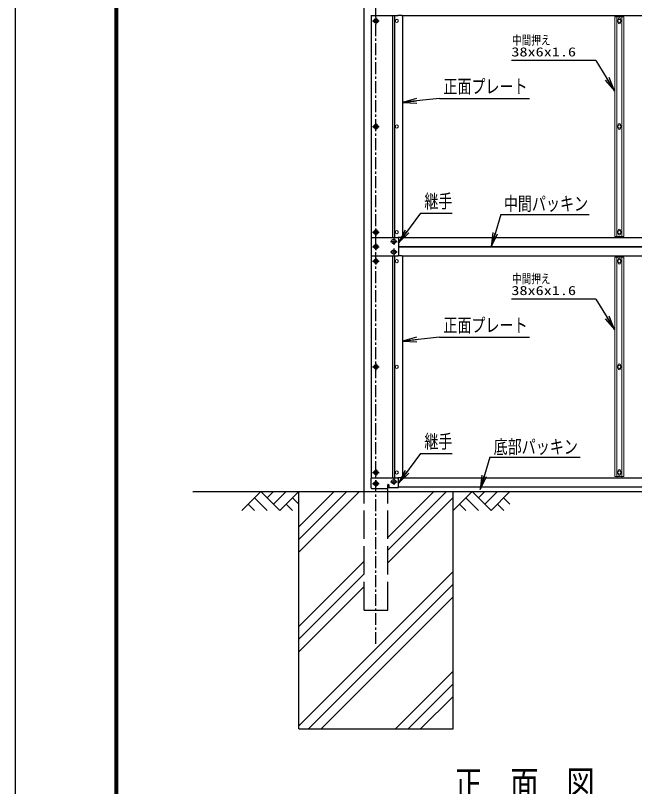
# Model space of a CAD drawing. Units: millimetres, scale not verified. Extents: x -6234 to 6240, y -4411 to 4409.
# Drawn here: x -6234 to -3628, y -1399 to 1849 of the extents above; entities that cross this region are included whole.
import ezdxf
from ezdxf.enums import TextEntityAlignment as Align

# ---------------------------------------------------------------- set-up
doc = ezdxf.new("R2010")
doc.units = ezdxf.units.MM
doc.header["$LTSCALE"] = 20
for name, pattern in [('DASHED', [7.5, 6, -1.5]), ('USER3', [4, 2.5, -0.5, 0.5, -0.5]), ('USER4', [1.125, 0.75, -0.125, 0.125, -0.125])]:
    doc.linetypes.add(name, pattern=pattern)
doc.layers.add('0-0_WAKU', color=7, linetype='Continuous')
doc.layers.add('0-C_Dim', color=7, linetype='Continuous')
for name, color, linetype, lineweight in [('0-1_0', 7, 'Continuous', 25), ('0-3_1', 7, 'Continuous', 25), ('0-5_SCALE', 7, 'Continuous', 25), ('0-6_支柱', 7, 'Continuous', 25), ('0-7_継手-案-', 7, 'Continuous', 25), ('0-8_ボルト', 7, 'Continuous', 25), ('0-9_構造線', 7, 'Continuous', 25), ('0-D_Hatch', 8, 'Continuous', 25), ('0-E_胴縁', 7, 'Continuous', 25), ('0-F_D-STR3', 7, 'Continuous', 13)]:
    doc.layers.add(name, color=color, linetype=linetype, lineweight=lineweight)
doc.styles.add('ＭＳ ゴシック', font='')
doc.styles.get('ＭＳ ゴシック').set_extended_font_data('MS Gothic')

# ---------------------------------------------------------------- blocks, each defined once
blk = doc.blocks.new('A2_ver14_社名無')
at = {"layer": '0-1_0', "color": 3}
blk.add_lwpolyline([(-11900, 8420), (-20, 8420), (-20, 20), (-11900, 20)], close=True, dxfattribs=at)
at = {"layer": '0-1_0'}
for points in [[(-11500, 8170), (-420, 8170), (-420, 270), (-11500, 270)], [(-11497.5, 8167.5), (-422.5, 8167.5), (-422.5, 272.5), (-11497.5, 272.5)], [(-11495, 8165), (-425, 8165), (-425, 275), (-11495, 275)], [(-11492.5, 8162.5), (-427.5, 8162.5), (-427.5, 277.5), (-11492.5, 277.5)], [(-11490, 8160), (-430, 8160), (-430, 280), (-11490, 280)]]:
    blk.add_lwpolyline(points, close=True, dxfattribs=at)
blk = doc.blocks.new('GL')
at = {"layer": '0-D_Hatch'}
for p, q in [((-2128.5, 0), (-3192.7, -1064.2)), ((-2128.5, 0), (-1064.2, -1064.2)), ((-1775.6, -356.6), (-1419, 0)), ((-1419, -709.5), (-709.5, 0)), ((-1064.2, -1064.2), (0, 0)), ((-2483.2, -354.7), (-1770.5, -1064.2)), ((-354.7, -354.7), (0, -707.9)), ((-2838, -709.5), (-2481.6, -1064.2)), ((-709.5, -709.5), (-353.1, -1064.2))]:
    blk.add_line(p, q, dxfattribs=at)
blk = doc.blocks.new('GL-L')
at = {"layer": '0-1_0'}
blk.add_blockref('GL', (0, 0), dxfattribs=at)
blk = doc.blocks.new('DARROWS')
at = {"layer": '0-1_0'}
blk.add_line((0, 0), (-19.982, 0), dxfattribs=at)
blk.add_lwpolyline([(-20, -3.333), (0, 0), (-20, 3.333)], dxfattribs=at)

msp = doc.modelspace()

# ---------------------------------------------------------------- linework, layer by layer
at = {"layer": '0-1_0'}
for p, q in [((-3791.15, 1658.62), (-3713.53, 1533.14)), ((-4449.67, 1499.53), (-4602.03, 1482.83)), ((-4529.53, 1015.66), (-4620.24, 892.8)), ((-4191.61, 1010.11), (-4231, 877.62)), ((-3791.15, 653.62), (-3713.53, 528.15)), ((-4449.67, 494.11), (-4602.03, 477.41)), ((-4529.53, 3.66), (-4620.24, -119.2)), ((-4237.86, -11.98), (-4277.25, -144.47))]:
    msp.add_line(p, q, dxfattribs=at)
at = {"layer": '0-3_1'}
for p, q in [((-4735.02, 1847.84), (-4624.02, 1847.84)), ((-4636.01, 1829.6), (-4636.01, 1822.08)), ((-3791.15, 1658.62), (-4145.83, 1658.62)), ((-4449.67, 1499.53), (-4070, 1499.53)), ((-4636.01, 1384.6), (-4636.01, 1377.08)), ((-4529.53, 1015.66), (-4395.63, 1015.66)), ((-4191.61, 1010.11), (-3818.85, 1010.11)), ((-4735.02, 913.84), (-4624.02, 913.84)), ((-4636.01, 939.6), (-4636.01, 932.08)), ((-4622.02, 911.84), (-4622.02, 837.84)), ((-4735.02, 835.84), (-4624.02, 835.84)), ((-4636.01, 817.6), (-4636.01, 810.08)), ((-3791.15, 653.62), (-4145.83, 653.62)), ((-4449.67, 494.11), (-4070, 494.11)), ((-4636.01, 372.6), (-4636.01, 365.08)), ((-4529.53, 3.66), (-4395.63, 3.66)), ((-4237.86, -11.98), (-3857.43, -11.98)), ((-4636.01, -72.4), (-4636.01, -79.92)), ((-4735.02, -98.16), (-4624.02, -98.16)), ((-4667.02, -127.66), (-4667.02, -141.16)), ((-4666.02, -126.66), (-4663.02, -126.66)), ((-4662.02, -127.66), (-4662.02, -139.86)), ((-4622.02, -139.86), (-4622.02, -100.16)), ((-4735.02, -143.16), (-4669.02, -143.16)), ((-4662.02, -139.86), (-4622.02, -139.86))]:
    msp.add_line(p, q, dxfattribs=at)
for centre, radius, start, end in [((-4624.02, 1849.84), 2, 270, 0), ((-4624.02, 911.84), 2, 0, 90), ((-4624.02, 837.84), 2, 270, 0), ((-4666.02, -127.66), 1, 90, 180), ((-4663.02, -127.66), 1, 0, 90), ((-4624.02, -100.16), 2, 0, 90), ((-4669.02, -141.16), 2, 270, 0)]:
    msp.add_arc(centre, radius, start, end, dxfattribs=at)
at = {"layer": '0-5_SCALE', "linetype": 'USER3'}
msp.add_line((-4717.02, -798.48), (-4717.02, 2979.32), dxfattribs=at)
at = {"layer": '0-5_SCALE'}
for p, q in [((-4767.02, -154.16), (-4767.02, 2911.86)), ((-4667.02, -154.16), (-4667.02, -127.66)), ((-5487.3, -156.16), (-2045.54, -156.16)), ((-5042.02, -1156.16), (-5042.02, -156.16)), ((-5042.02, -305.47), (-4892.71, -156.16)), ((-5042.02, -358.72), (-4839.46, -156.16)), ((-5042.02, -411.97), (-4786.21, -156.16)), ((-4667.02, -349.67), (-4473.51, -156.16)), ((-4667.02, -402.92), (-4420.26, -156.16)), ((-4667.02, -456.18), (-4392.02, -181.18)), ((-5042.02, -724.67), (-4767.02, -449.67)), ((-5042.02, -1143.88), (-4392.02, -493.88)), ((-5042.02, -777.92), (-4767.02, -502.92)), ((-5001.05, -1156.16), (-4392.02, -547.13)), ((-5042.02, -831.18), (-4767.02, -556.18)), ((-4947.8, -1156.16), (-4392.02, -600.38)), ((-4635.1, -1156.16), (-4392.02, -913.08)), ((-4581.85, -1156.16), (-4392.02, -966.34)), ((-4528.59, -1156.16), (-4392.02, -1019.59))]:
    msp.add_line(p, q, dxfattribs=at)
at = {"layer": '0-5_SCALE', "linetype": 'DASHED'}
for p, q in [((-4767.02, -656.16), (-4767.02, -156.16)), ((-4667.02, -656.16), (-4667.02, -156.16)), ((-4767.02, -656.16), (-4667.02, -656.16))]:
    msp.add_line(p, q, dxfattribs=at)
at = {"layer": '0-5_SCALE'}
msp.add_lwpolyline([(-5042.02, -1156.16), (-4392.02, -1156.16), (-4392.02, -156.16)], dxfattribs=at)
at = {"layer": '0-6_支柱'}
for p, q in [((-4737.02, 1845.84), (-4737.02, 915.84)), ((-4646.48, 1847.84), (-4646.48, 913.84)), ((-4638.51, 1847.84), (-4638.51, 913.84)), ((-4608.01, 1847.84), (-4624.02, 1847.84)), ((-4605.01, 1844.84), (-4605.01, 916.84)), ((-4608.01, 913.84), (-4624.02, 913.84)), ((-4737.02, 833.84), (-4737.02, -96.16)), ((-4646.48, 835.84), (-4646.48, -98.16)), ((-4638.51, 835.84), (-4638.51, -98.16)), ((-4608.01, 835.84), (-4624.02, 835.84)), ((-4605.01, 832.84), (-4605.01, -95.16)), ((-4608.01, -98.16), (-4624.02, -98.16))]:
    msp.add_line(p, q, dxfattribs=at)
for centre, radius, start, end in [((-4735.02, 1849.84), 2, 180, 270), ((-4735.02, 1845.84), 2, 90, 180), ((-4608.01, 1844.84), 3, 0, 90), ((-4735.02, 915.84), 2, 180, 270), ((-4735.02, 911.84), 2, 90, 180), ((-4608.01, 916.84), 3, 270, 0), ((-4735.02, 837.84), 2, 180, 270), ((-4735.02, 833.84), 2, 90, 180), ((-4608.01, 832.84), 3, 0, 90), ((-4735.02, -96.16), 2, 180, 270), ((-4608.01, -95.16), 3, 270, 0), ((-4735.02, -100.16), 2, 90, 180), ((-4735.02, -141.16), 2, 180, 270)]:
    msp.add_arc(centre, radius, start, end, dxfattribs=at)
at = {"layer": '0-7_継手-案-'}
for p, q in [((-4737.02, 911.84), (-4737.02, 837.84)), ((-4737.02, -141.16), (-4737.02, -100.16))]:
    msp.add_line(p, q, dxfattribs=at)
at = {"layer": '0-8_ボルト', "linetype": 'USER4'}
for p, q in [((-4731.02, 1825.84), (-4703.02, 1825.84)), ((-4717.02, 1839.84), (-4717.02, 1811.84)), ((-4731.02, 1380.84), (-4703.02, 1380.84)), ((-4717.02, 1394.84), (-4717.02, 1366.84)), ((-4717.02, 949.84), (-4717.02, 921.84)), ((-4731.02, 935.84), (-4703.02, 935.84)), ((-4642.02, 911.14), (-4642.02, 883.14)), ((-4717.02, 888.84), (-4717.02, 860.84)), ((-4656.02, 897.14), (-4628.02, 897.14)), ((-4731.02, 874.84), (-4703.02, 874.84)), ((-4656.02, 852.54), (-4628.02, 852.54)), ((-4642.02, 866.54), (-4642.02, 838.54)), ((-4731.02, 813.84), (-4703.02, 813.84)), ((-4717.02, 827.84), (-4717.02, 799.84)), ((-4731.02, 368.84), (-4703.02, 368.84)), ((-4717.02, 382.84), (-4717.02, 354.84)), ((-4717.02, -62.16), (-4717.02, -90.16)), ((-4731.02, -76.16), (-4703.02, -76.16)), ((-4731.02, -123.16), (-4703.02, -123.16)), ((-4717.02, -109.16), (-4717.02, -137.16)), ((-4656.02, -114.86), (-4628.02, -114.86)), ((-4642.02, -100.86), (-4642.02, -128.86))]:
    msp.add_line(p, q, dxfattribs=at)
at = {"layer": '0-8_ボルト'}
for centre in [(-4642.02, 897.14), (-4642.02, 852.54), (-4642.02, -114.86)]:
    msp.add_circle(centre, 9, dxfattribs=at)
at = {"layer": '0-9_構造線'}
for points in [[(-4720.64, 1831.84), (-4713.41, 1831.84), (-4710.25, 1825.84), (-4713.41, 1819.84), (-4720.64, 1819.84), (-4723.8, 1825.84)], [(-4720.64, 1386.84), (-4713.41, 1386.84), (-4710.25, 1380.84), (-4713.41, 1374.84), (-4720.64, 1374.84), (-4723.8, 1380.84)], [(-4720.64, 941.84), (-4713.41, 941.84), (-4710.25, 935.84), (-4713.41, 929.84), (-4720.64, 929.84), (-4723.8, 935.84)], [(-4720.64, 880.84), (-4713.41, 880.84), (-4710.25, 874.84), (-4713.41, 868.84), (-4720.64, 868.84), (-4723.8, 874.84)], [(-4720.64, 819.84), (-4713.41, 819.84), (-4710.25, 813.84), (-4713.41, 807.84), (-4720.64, 807.84), (-4723.8, 813.84)], [(-4720.64, 374.84), (-4713.41, 374.84), (-4710.25, 368.84), (-4713.41, 362.84), (-4720.64, 362.84), (-4723.8, 368.84)], [(-4720.64, -70.16), (-4713.41, -70.16), (-4710.25, -76.16), (-4713.41, -82.16), (-4720.64, -82.16), (-4723.8, -76.16)], [(-4720.64, -117.16), (-4713.41, -117.16), (-4710.25, -123.16), (-4713.41, -129.16), (-4720.64, -129.16), (-4723.8, -123.16)]]:
    msp.add_lwpolyline(points, close=True, dxfattribs=at)
for centre, radius in [((-4717.02, 1825.84), 8.75), ((-4717.02, 1825.84), 5), ((-4717.02, 1380.84), 8.75), ((-4717.02, 1380.84), 5), ((-4717.02, 935.84), 8.75), ((-4717.02, 935.84), 5), ((-4717.02, 874.84), 8.75), ((-4717.02, 874.84), 5), ((-4717.02, 813.84), 8.75), ((-4717.02, 813.84), 5), ((-4717.02, 368.84), 8.75), ((-4717.02, 368.84), 5), ((-4717.02, -76.16), 8.75), ((-4717.02, -76.16), 5), ((-4717.02, -123.16), 8.75), ((-4717.02, -123.16), 5)]:
    msp.add_circle(centre, radius, dxfattribs=at)
at = {"layer": '0-E_胴縁'}
for p, q in [((-4608.53, 1847.84), (-2775.86, 1847.84)), ((-4608.01, 913.84), (-2775.86, 913.84)), ((-4622.02, 875.84), (-2762.02, 875.84)), ((-4622.02, 873.84), (-2762.02, 873.84)), ((-4608.01, 835.84), (-2775.86, 835.84)), ((-4608.01, -98.16), (-2775.86, -98.16)), ((-4622.02, -136.16), (-2762.02, -136.16))]:
    msp.add_line(p, q, dxfattribs=at)
at = {"layer": '0-F_D-STR3'}
for p, q in [((-4629.51, 1833.34), (-4636.01, 1829.6)), ((-4629.51, 1818.34), (-4636.01, 1822.08)), ((-4629.51, 1833.34), (-4623.01, 1829.6)), ((-4629.51, 1818.34), (-4623.01, 1822.08)), ((-4623.01, 1829.6), (-4623.01, 1822.08)), ((-3711.02, 1843.34), (-3673.02, 1843.34)), ((-3702.02, 1843.34), (-3702.02, 1847.84)), ((-3692.02, 1833.34), (-3698.52, 1829.6)), ((-3698.52, 1829.6), (-3698.52, 1822.08)), ((-3692.02, 1818.34), (-3698.52, 1822.08)), ((-3697.02, 1833.2), (-3697.02, 1833.34)), ((-3697.02, 1830.46), (-3697.02, 1833.34)), ((-3697.02, 1833.34), (-3697.02, 1830.46)), ((-3697.02, 1821.22), (-3697.02, 1818.34)), ((-3692.02, 1838.34), (-3691.82, 1838.34)), ((-3692.02, 1833.34), (-3685.52, 1829.6)), ((-3692.02, 1818.34), (-3685.52, 1822.08)), ((-3687.02, 1833.2), (-3687.02, 1833.34)), ((-3687.02, 1830.46), (-3687.02, 1833.34)), ((-3687.02, 1833.34), (-3687.02, 1830.46)), ((-3687.02, 1821.22), (-3687.02, 1818.34)), ((-3685.52, 1829.6), (-3685.52, 1822.08)), ((-3682.02, 1843.34), (-3682.02, 1847.84)), ((-3697.02, 1818.34), (-3697.02, 1818.48)), ((-3687.02, 1818.34), (-3687.02, 1818.48)), ((-4629.51, 1388.34), (-4636.01, 1384.6)), ((-4629.51, 1373.34), (-4636.01, 1377.08)), ((-4629.51, 1388.34), (-4623.01, 1384.6)), ((-4629.51, 1373.34), (-4623.01, 1377.08)), ((-4623.01, 1384.6), (-4623.01, 1377.08)), ((-3692.02, 1388.34), (-3698.52, 1384.6)), ((-3698.52, 1384.6), (-3698.52, 1377.08)), ((-3692.02, 1373.34), (-3698.52, 1377.08)), ((-3697.02, 1385.46), (-3697.02, 1388.34)), ((-3697.02, 1373.34), (-3697.02, 1376.22)), ((-3692.02, 1388.34), (-3685.52, 1384.6)), ((-3692.02, 1373.34), (-3685.52, 1377.08)), ((-3687.02, 1385.46), (-3687.02, 1388.34)), ((-3687.02, 1373.34), (-3687.02, 1376.22)), ((-3685.52, 1384.6), (-3685.52, 1377.08)), ((-4629.51, 943.34), (-4636.01, 939.6)), ((-4629.51, 943.34), (-4623.01, 939.6)), ((-3692.02, 943.34), (-3698.52, 939.6)), ((-3697.02, 940.46), (-3697.02, 943.34)), ((-3697.02, 943.34), (-3697.02, 940.46)), ((-3692.02, 948.34), (-3691.82, 948.34)), ((-3692.02, 943.34), (-3685.52, 939.6)), ((-3687.02, 940.46), (-3687.02, 943.34)), ((-3687.02, 943.34), (-3687.02, 940.46)), ((-4629.51, 928.34), (-4636.01, 932.08)), ((-4629.51, 928.34), (-4623.01, 932.08)), ((-4623.01, 939.6), (-4623.01, 932.08)), ((-3711.02, 918.34), (-3673.02, 918.34)), ((-3702.02, 918.34), (-3702.02, 913.84)), ((-3698.52, 939.6), (-3698.52, 932.08)), ((-3692.02, 928.34), (-3698.52, 932.08)), ((-3697.02, 931.22), (-3697.02, 928.34)), ((-3692.02, 928.34), (-3685.52, 932.08)), ((-3687.02, 931.22), (-3687.02, 928.34)), ((-3685.52, 939.6), (-3685.52, 932.08)), ((-3682.02, 918.34), (-3682.02, 913.84)), ((-4629.51, 821.34), (-4636.01, 817.6)), ((-4629.51, 821.34), (-4623.01, 817.6)), ((-4623.01, 817.6), (-4623.01, 810.08)), ((-3711.02, 831.34), (-3673.02, 831.34)), ((-3702.02, 831.34), (-3702.02, 835.84)), ((-3692.02, 821.34), (-3698.52, 817.6)), ((-3698.52, 817.6), (-3698.52, 810.08)), ((-3697.02, 821.2), (-3697.02, 821.34)), ((-3697.02, 818.46), (-3697.02, 821.34)), ((-3697.02, 821.34), (-3697.02, 818.46)), ((-3692.02, 826.34), (-3691.82, 826.34)), ((-3692.02, 821.34), (-3685.52, 817.6)), ((-3687.02, 821.2), (-3687.02, 821.34)), ((-3687.02, 818.46), (-3687.02, 821.34)), ((-3687.02, 821.34), (-3687.02, 818.46)), ((-3685.52, 817.6), (-3685.52, 810.08)), ((-3682.02, 831.34), (-3682.02, 835.84)), ((-4629.51, 806.34), (-4636.01, 810.08)), ((-4629.51, 806.34), (-4623.01, 810.08)), ((-3692.02, 806.34), (-3698.52, 810.08)), ((-3697.02, 809.22), (-3697.02, 806.34)), ((-3697.02, 806.34), (-3697.02, 806.48)), ((-3692.02, 806.34), (-3685.52, 810.08)), ((-3687.02, 809.22), (-3687.02, 806.34)), ((-3687.02, 806.34), (-3687.02, 806.48)), ((-4629.51, 376.34), (-4636.01, 372.6)), ((-4629.51, 361.34), (-4636.01, 365.08)), ((-4629.51, 376.34), (-4623.01, 372.6)), ((-4629.51, 361.34), (-4623.01, 365.08)), ((-4623.01, 372.6), (-4623.01, 365.08)), ((-3692.02, 376.34), (-3698.52, 372.6)), ((-3698.52, 372.6), (-3698.52, 365.08)), ((-3692.02, 361.34), (-3698.52, 365.08)), ((-3697.02, 373.46), (-3697.02, 376.34)), ((-3697.02, 361.34), (-3697.02, 364.22)), ((-3692.02, 376.34), (-3685.52, 372.6)), ((-3692.02, 361.34), (-3685.52, 365.08)), ((-3687.02, 373.46), (-3687.02, 376.34)), ((-3687.02, 361.34), (-3687.02, 364.22)), ((-3685.52, 372.6), (-3685.52, 365.08)), ((-3692.02, -63.66), (-3691.82, -63.66)), ((-4629.51, -68.66), (-4636.01, -72.4)), ((-4629.51, -83.66), (-4636.01, -79.92)), ((-4629.51, -68.66), (-4623.01, -72.4)), ((-4629.51, -83.66), (-4623.01, -79.92)), ((-4623.01, -72.4), (-4623.01, -79.92)), ((-3711.02, -93.66), (-3673.02, -93.66)), ((-3702.02, -93.66), (-3702.02, -98.16)), ((-3692.02, -68.66), (-3698.52, -72.4)), ((-3698.52, -72.4), (-3698.52, -79.92)), ((-3692.02, -83.66), (-3698.52, -79.92)), ((-3697.02, -71.54), (-3697.02, -68.66)), ((-3697.02, -68.66), (-3697.02, -71.54)), ((-3697.02, -80.78), (-3697.02, -83.66)), ((-3692.02, -68.66), (-3685.52, -72.4)), ((-3692.02, -83.66), (-3685.52, -79.92)), ((-3687.02, -71.54), (-3687.02, -68.66)), ((-3687.02, -68.66), (-3687.02, -71.54)), ((-3687.02, -80.78), (-3687.02, -83.66)), ((-3685.52, -72.4), (-3685.52, -79.92)), ((-3682.02, -93.66), (-3682.02, -98.16))]:
    msp.add_line(p, q, dxfattribs=at)
for points in [[(-3711.02, 1843.34), (-3711.02, 1380.84), (-3711.02, 918.34)], [(-3703.02, 1843.34), (-3703.02, 1380.84), (-3703.02, 918.34)], [(-3681.02, 1843.34), (-3681.02, 1380.84), (-3681.02, 918.34)], [(-3673.02, 1843.34), (-3673.02, 1380.84), (-3673.02, 918.34)], [(-3711.02, 831.34), (-3711.02, 368.84), (-3711.02, -93.66)], [(-3703.02, 831.34), (-3703.02, 368.84), (-3703.02, -93.66)], [(-3681.02, 831.34), (-3681.02, 368.84), (-3681.02, -93.66)], [(-3673.02, 831.34), (-3673.02, 368.84), (-3673.02, -93.66)]]:
    msp.add_lwpolyline(points, dxfattribs=at)
for centre in [(-4629.51, 1825.84), (-3692.02, 1825.84), (-4629.51, 1380.84), (-3692.02, 1380.84), (-4629.51, 935.84), (-3692.02, 935.84), (-4629.51, 813.84), (-3692.02, 813.84), (-4629.51, 368.84), (-3692.02, 368.84), (-4629.51, -76.16), (-3692.02, -76.16)]:
    msp.add_circle(centre, 6.5, dxfattribs=at)
for centre, start, end in [((-3692.02, 1833.34), 90, 180), ((-3692.02, 1833.34), 0, 90), ((-3692.02, 1818.34), 180, 270), ((-3692.02, 1818.34), 270, 0), ((-3692.02, 1388.34), 0, 180), ((-3692.02, 1373.34), 180, 0), ((-3692.02, 943.34), 90, 180), ((-3692.02, 943.34), 0, 90), ((-3692.02, 928.34), 180, 270), ((-3692.02, 928.34), 270, 0), ((-3692.02, 821.34), 90, 180), ((-3692.02, 821.34), 0, 90), ((-3692.02, 806.34), 180, 270), ((-3692.02, 806.34), 270, 0), ((-3692.02, 376.34), 0, 180), ((-3692.02, 361.34), 180, 0), ((-3692.02, -68.66), 90, 180), ((-3692.02, -68.66), 0, 90), ((-3692.02, -83.66), 180, 270), ((-3692.02, -83.66), 270, 0)]:
    msp.add_arc(centre, 5, start, end, dxfattribs=at)

# ---------------------------------------------------------------- block references
at = {"layer": '0-0_WAKU', "xscale": 1.05, "yscale": 1.05}
msp.add_blockref('A2_ver14_社名無', (6260.53, -4431.51), dxfattribs=at)
at = {"layer": '0-1_0', "xscale": 3, "yscale": 3}
for p, rotation in [((-3711.95, 1530.59), 301.73952), ((-4605.01, 1482.51), 186.25494), ((-4622.02, 890.39), 233.56058), ((-4231.85, 874.74), 253.44365), ((-3711.95, 525.59), 301.73952), ((-4605.01, 477.08), 186.25494), ((-4622.02, -121.61), 233.56058), ((-4278.1, -147.35), 253.44365)]:
    msp.add_blockref('DARROWS', p, dxfattribs=dict(at, rotation=rotation))
at = {"layer": '0-C_Dim', "xscale": 0.075, "yscale": 0.075}
for p in [(-5042.02, -156.16), (-4152.57, -156.16)]:
    msp.add_blockref('GL-L', p, dxfattribs=at)

# ---------------------------------------------------------------- texts
at = {"layer": '0-1_0', "style": 'ＭＳ ゴシック'}
for s, height, width, p in [('中間押え', 38.48, 0.75, (-4143.8, 1714.13)), ('38x6x1.6', 38.48, 1.3, (-4146.71, 1664.53)), ('正面プレート', 57.77, 0.75, (-4433.07, 1503.48)), ('継手', 57.77, 0.75, (-4512.93, 1020.21)), ('中間パッキン', 57.77, 0.75, (-4178.41, 1009.76)), ('中間押え', 38.48, 0.75, (-4143.8, 709.14)), ('38x6x1.6', 38.48, 1.3, (-4146.71, 659.54)), ('正面プレート', 57.77, 0.75, (-4433.07, 498.05)), ('継手', 57.77, 0.75, (-4512.93, 8.21)), ('底部パッキン', 57.77, 0.75, (-4221.26, -14.23)), ('正\u3000面\u3000図', 115.4, 0.75, (-4386.62, -1481.72))]:
    msp.add_text(s, height=height, dxfattribs=dict(at, width=width)).set_placement(p, align=Align.BOTTOM_LEFT)

doc.saveas('drawing.dxf')
